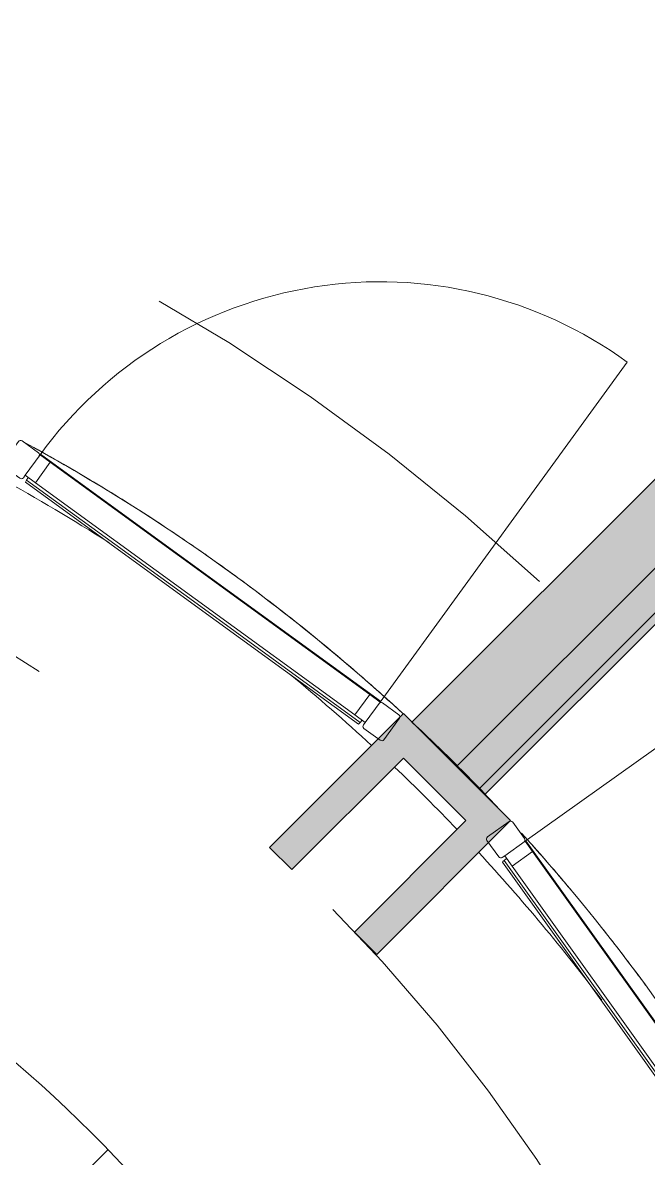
# Model space of a CAD drawing. Header units: metres. Extents: x -227.9 to -140, y 37.9 to 92.1.
# Drawn here: x -182.112 to -181.121, y 75.114 to 76.914 of the extents above; entities that cross this region are included whole.
import ezdxf

# ---------------------------------------------------------------- set-up
doc = ezdxf.new("R2010")
doc.units = ezdxf.units.M
doc.linetypes.add('JIS_02_0.7', pattern=[1.35, 0.75, -0.6])
for name, color, linetype, lineweight in [('A-COLS', 7, 'Continuous', 5), ('A-DOOR', 7, 'Continuous', 5), ('A-FLOR', 7, 'Continuous', 5), ('A-FLOR-PATT', 7, 'Continuous', 5), ('A-GLAZ-CWMG', 7, 'Continuous', 5), ('A-ROOF', 7, 'Continuous', 5), ('A-WALL', 7, 'Continuous', 5), ('I-WALL', 7, 'Continuous', 5)]:
    doc.layers.add(name, color=color, linetype=linetype, lineweight=lineweight)
doc.layers.add('A-DETL', color=94, linetype='Continuous', lineweight=5, true_color=0x00a600)

# ---------------------------------------------------------------- blocks, each defined once
blk = doc.blocks.new('LAG-C1030-PORTES-VITRINE DE MAGASIN-13PR_08_01 - LAG-C1030-PORTES-VITRINE DE MAGASIN-13PR_08_01-12349551-MUC-LAG-PRO-PLA-ARC-TZN-N02-AG02Ec-Cote')
at = {"layer": 'A-DOOR', "color": 9, "lineweight": 9, "true_color": 0xc0c0c0}
for p, q in [((-0.3334860101842263, 0.0399999999999968), (-0.3134860101842264, 0.0399999999999968)), ((-0.3334860101842263, -5e-16), (-0.3334860101842263, 0.0399999999999968)), ((-0.3134860101842264, 0.0399999999999968), (-0.3134860101842264, -5e-16)), ((0.3134860101842263, 0.0399999999999968), (0.3334860101842263, 0.0399999999999968)), ((0.3134860101842263, -5e-16), (0.3134860101842263, 0.0399999999999968)), ((0.3334860101842263, 0.0399999999999968), (0.3334860101842263, -5e-16)), ((-0.3134860101842264, -5e-16), (-0.3334860101842263, -5e-16)), ((0.3334860101842263, -5e-16), (0.3134860101842263, -5e-16))]:
    blk.add_line(p, q, dxfattribs=at)
at = {"layer": 'A-DOOR', "color": 9, "true_color": 0xc0c0c0}
for p, q in [((0.3134860101842263, 0.0399999999999968), (-0.3134860101842263, 0.0399999999999968)), ((-0.3134860101842264, -5e-16), (0.3134860101842263, -5e-16))]:
    blk.add_line(p, q, dxfattribs=at)
at = {"layer": 'A-DOOR'}
blk.add_line((0.3334860101842261, -4.5e-15), (0.3334860101842261, -0.6669720203684562), dxfattribs=at)
blk.add_arc((0.3334860101842261, -3.5e-15), 0.6669720203684532, 180.0000000000004, 270.0000000000001, dxfattribs=at)
blk = doc.blocks.new('Rectangulaire Meneau - LAG-B2010-MENEAU-40x50_50-11581982-MUC-LAG-PRO-PLA-ARC-TZN-N02-AG02Ec-Cote')
at = {"layer": 'A-GLAZ-CWMG'}
for p, q in [((-180.9276460419392, 75.07410658662526), (-181.121221431219, 75.34548736746518)), ((-181.1212214312188, 75.3454873674651), (-180.927646041939, 75.07410658662518)), ((-181.1619271098744, 75.3164520851315), (-180.9718682654222, 75.05000128369004)), ((-181.1619271098743, 75.3164520851314), (-180.9718682654221, 75.05000128368995)), ((-181.1586706555957, 75.31877490770819), (-180.9683304875585, 75.05192970791654)), ((-180.9286822330548, 75.07354176426263), (-180.927646041939, 75.07410658662518)), ((-180.9683304875585, 75.05192970791654), (-180.9641293981, 75.0542196998274))]:
    blk.add_line(p, q, dxfattribs=at)
at = {"layer": 'A-GLAZ-CWMG', "flags": 128}
blk.add_lwpolyline([(-180.9718682654221, 75.05000128368995), (-180.9708320742762, 75.05056610606891), (-180.9683304875585, 75.05192970791654)], dxfattribs=at)
blk = doc.blocks.new('Rectangulaire Meneau - LAG-B2010-MENEAU-40x50_50-11581983-MUC-LAG-PRO-PLA-ARC-TZN-N02-AG02Ec-Cote')
at = {"layer": 'A-GLAZ-CWMG'}
for p, q in [((-181.3147968204987, 75.61686814830502), (-181.3156682160786, 75.61607229274462)), ((-181.1212214312191, 75.34548736746521), (-181.3147968204989, 75.61686814830512)), ((-181.3147968204987, 75.61686814830502), (-181.1212214312188, 75.34548736746511)), ((-181.3519859543267, 75.58290288657297), (-181.1619271098745, 75.31645208513152)), ((-181.3519859543264, 75.58290288657285), (-181.1619271098743, 75.31645208513142)), ((-181.345477874229, 75.58884679064198), (-181.3490108236329, 75.58562010749984)), ((-181.3490108236329, 75.58562010749984), (-181.1586706555957, 75.3187749077082))]:
    blk.add_line(p, q, dxfattribs=at)
at = {"layer": 'A-GLAZ-CWMG', "flags": 128}
blk.add_lwpolyline([(-181.3490108236329, 75.58562010749984), (-181.3511145587212, 75.5836987421564), (-181.3519859543264, 75.58290288657285)], dxfattribs=at)
blk = doc.blocks.new('Rectangulaire Meneau - LAG-B2010-MENEAU-40x50-V124-MUC-LAG-PRO-PLA-ARC-TZN-N02-AG02Ec-Cote')
at = {"layer": 'A-GLAZ-CWMG', "lineweight": 13}
for p, q in [((-0.0360000002173622, 0.0012500237677247), (-0.003999999782698, 0.0012500237677247)), ((-3.47e-14, -0.0027499760149386), (-3.47e-14, -0.0447499752832921)), ((-0.0400000000000256, -0.0447499752832747), (-0.0400000000000256, -0.0400000000000147)), ((-0.0039999998989546, -0.0487499751822466), (-0.0360000001011056, -0.048749975182212))]:
    blk.add_line(p, q, dxfattribs=at)
for centre, radius, start, end in [((-0.036000000217322, -0.0027499760149694), 0.003999999782678, 89.99999999999976, 179.9999999999591), ((-0.0039999997826781, -0.0027499760149694), 0.0039999997826781, 4.1996e-11, 90.00000000000033), ((-0.0360000001010698, -0.044749975283304), 0.0039999998989303, 179.9999999999591, 270.0000000000002), ((-0.0039999998989303, -0.044749975283304), 0.0039999998989302, 269.9999999999997, 4.16017e-11)]:
    blk.add_arc(centre, radius, start, end, dxfattribs=at)
blk = doc.blocks.new('LAG-C1030-PORTES-VITRINE DE MAGASIN-13PR_08_01 - LAG-C1030-PORTES-VITRINE DE MAGASIN-13PR_08_01-12349552-MUC-LAG-PRO-PLA-ARC-TZN-N02-AG02Ec-Cote')
at = {"layer": 'A-DOOR'}
blk.add_line((0.3330530250146216, 4.6e-15), (0.3330530250146216, 0.6661060500292466), dxfattribs=at)
at = {"layer": 'A-DOOR', "color": 9, "lineweight": 9, "true_color": 0xc0c0c0}
for p, q in [((-0.3130530250146217, 5e-16), (-0.3330530250146216, 5e-16)), ((-0.3330530250146216, 5e-16), (-0.3330530250146216, -0.0399999999999968)), ((-0.3130530250146217, -0.0399999999999968), (-0.3130530250146217, 5e-16)), ((0.3330530250146216, 5e-16), (0.3130530250146216, 5e-16)), ((0.3130530250146216, 5e-16), (0.3130530250146216, -0.0399999999999968)), ((0.3330530250146216, -0.0399999999999968), (0.3330530250146216, 5e-16)), ((-0.3330530250146216, -0.0399999999999968), (-0.3130530250146217, -0.0399999999999968)), ((0.3130530250146216, -0.0399999999999968), (0.3330530250146216, -0.0399999999999968))]:
    blk.add_line(p, q, dxfattribs=at)
at = {"layer": 'A-DOOR', "color": 9, "true_color": 0xc0c0c0}
for p, q in [((-0.3130530250146217, 5e-16), (0.3130530250146215, 5e-16)), ((0.3130530250146216, -0.0399999999999968), (-0.3130530250146216, -0.0399999999999968))]:
    blk.add_line(p, q, dxfattribs=at)
at = {"layer": 'A-DOOR'}
blk.add_arc((0.3330530250146216, 3.5e-15), 0.6661060500292427, 89.99999999999955, 179.9999999999996, dxfattribs=at)
blk = doc.blocks.new('Rectangulaire Meneau - LAG-B2010-MENEAU-40x50_50-11582009-MUC-LAG-PRO-PLA-ARC-TZN-N02-AG02Ec-Cote')
at = {"layer": 'A-GLAZ-CWMG'}
for p, q in [((-182.0837765759115, 76.22943091758701), (-182.0843378529026, 76.22839048361867)), ((-181.8145697374137, 76.03366777255654), (-182.0837765759117, 76.2294309175871)), ((-181.8145697374135, 76.03366777255647), (-182.0837765759115, 76.22943091758701)), ((-182.1077305706511, 76.1850276190384), (-181.8439759984062, 75.99322927963905)), ((-181.843975998406, 75.99322927963898), (-182.1077305706509, 76.18502761903834)), ((-182.1035386333732, 76.19279817440774), (-182.10581425108, 76.18857988290708)), ((-181.8416234975366, 75.99646435905859), (-182.10581425108, 76.18857988290708))]:
    blk.add_line(p, q, dxfattribs=at)
at = {"layer": 'A-GLAZ-CWMG', "flags": 128}
blk.add_lwpolyline([(-182.10581425108, 76.18857988290708), (-182.1071692936435, 76.1860680530369), (-182.1077305706509, 76.18502761903834)], dxfattribs=at)
blk = doc.blocks.new('Rectangulaire Meneau - LAG-B2010-MENEAU-40x50_50-11582010-MUC-LAG-PRO-PLA-ARC-TZN-N02-AG02Ec-Cote')
at = {"layer": 'A-GLAZ-CWMG'}
for p, q in [((-181.5453628989158, 75.83790462752599), (-181.8145697374137, 76.03366777255654)), ((-181.5453628989155, 75.8379046275259), (-181.8145697374135, 76.03366777255647)), ((-181.5774327439933, 75.80434883521006), (-181.8416234975366, 75.99646435905856)), ((-181.8439759984062, 75.99322927963905), (-181.5802214261612, 75.80143094023968)), ((-181.580221426161, 75.80143094023958), (-181.843975998406, 75.99322927963895)), ((-181.5461796849882, 75.8370499959007), (-181.5453628989155, 75.8379046275259)), ((-181.5774327439933, 75.80434883521006), (-181.5741212010672, 75.80781381754485))]:
    blk.add_line(p, q, dxfattribs=at)
at = {"layer": 'A-GLAZ-CWMG', "flags": 128}
blk.add_lwpolyline([(-181.580221426161, 75.80143094023958), (-181.5794046400647, 75.80228557188966), (-181.5774327439933, 75.80434883521006)], dxfattribs=at)
blk = doc.blocks.new('Rectangulaire Meneau - LAG-B2010-MENEAU-40x50-V130-MUC-LAG-PRO-PLA-ARC-TZN-N02-AG02Ec-Cote')
at = {"layer": 'A-GLAZ-CWMG', "lineweight": 13}
for p, q in [((-0.0399999999999524, 0.0399999999999828), (-0.0399999999999563, 0.0447499752832747)), ((-0.0360000001010363, 0.0487499751822207), (-0.0039999998988506, 0.048749975182212)), ((0, 0.0447499752833094), (3.47e-14, 0.0027499760149646)), ((-0.0039999997826287, -0.0012500237677334), (-0.0360000002172929, -0.0012500237677161))]:
    blk.add_line(p, q, dxfattribs=at)
for centre, radius, start, end in [((-0.0360000001010698, 0.0447499752833011), 0.0039999998989302, 90.0000000000003, 179.9999999999999), ((-0.0039999998989303, 0.0447499752833011), 0.0039999998989303, 359.9999999999992, 89.99999999999994), ((-0.036000000217322, 0.0027499760149665), 0.0039999997826781, 180.0000000000002, 269.9999999999991), ((-0.0039999997826781, 0.0027499760149665), 0.0039999997826781, 269.9999999999993, 359.9999999999996)]:
    blk.add_arc(centre, radius, start, end, dxfattribs=at)
blk = doc.blocks.new('Rectangulaire Meneau - LAG-B2010-MENEAU-40x50-V131-MUC-LAG-PRO-PLA-ARC-TZN-N02-AG02Ec-Cote')
at = {"layer": 'A-GLAZ-CWMG', "lineweight": 13}
for p, q in [((-0.0400000000000602, 0.0447499752832661), (-0.0400000000000563, 0.039999999999949)), ((-0.0039999998989546, 0.0487499751822033), (-0.0360000001011056, 0.048749975182212)), ((0, 0.0027499760149646), (-6.93e-14, 0.0447499752832834)), ((-0.0360000002173622, -0.0012500237677074), (-0.003999999782698, -0.0012500237677247))]:
    blk.add_line(p, q, dxfattribs=at)
for centre, radius, start, end in [((-0.0360000001010682, 0.0447499752833011), 0.0039999998989302, 90.00000000002235, 179.9999999999998), ((-0.0039999998989287, 0.0447499752833011), 0.0039999998989303, 1.781e-13, 90.00000000002277), ((-0.0360000002173204, 0.0027499760149665), 0.0039999997826781, 179.9999999999999, 269.9999999999769), ((-0.0039999997826765, 0.0027499760149665), 0.0039999997826781, 269.9999999999764, 1.527e-13)]:
    blk.add_arc(centre, radius, start, end, dxfattribs=at)

msp = doc.modelspace()

# ---------------------------------------------------------------- hatches: boundary and pattern name
at = {"layer": 'A-COLS', "true_color": 0x808080}
msp.add_hatch(color=8, dxfattribs=at).paths.add_polyline_path([(-181.5512565665351, 75.43668947387638), (-181.3391245321788, 75.64882150823205), (-181.5088301596633, 75.81852713571706), (-181.7209621940196, 75.6063951013614), (-181.6856068549603, 75.57103976230202), (-181.5088301596634, 75.7478164575984), (-181.4098352102975, 75.64882150823216), (-181.5866119055943, 75.47204481293578)])
at = {"layer": 'A-FLOR-PATT', "lineweight": 9}
h = msp.add_hatch(dxfattribs=at)
h.set_pattern_fill('FP_7', color=256, style=0, pattern_type=2)
h.set_pattern_definition([(45, (0, 0), (-0.1414213562373095, 0.1414213562373095), [])])
h.paths.add_polyline_path([(-181.3591321277511, 72.73874328793347), (-181.3596934706826, 73.61351999531641), (-181.3669741165909, 73.77792620102097), (-181.3865428805655, 73.94141298071911), (-181.4183105499224, 74.1030660498361), (-181.4605743644905, 74.25756005122075), (-181.5153643264039, 74.4117901333742), (-181.5814898019641, 74.56155596510615), (-181.6585901878901, 74.70601999513497), (-181.7462427193247, 74.84437432200463), (-181.8439649631252, 74.97584521219758), (-181.9512176246773, 75.0996974271663), (-182.0674076583882, 75.21523833508557), (-182.1918916703803, 75.32182178433057), (-182.3239796019811, 75.41885171701888), (-182.4629386863774, 75.50578550240785), (-182.6079976844598, 75.58213697150603), (-182.7583514507759, 75.64747913592714), (-182.9131660452766, 75.70144657578255), (-183.0715853697997, 75.74373748325732), (-183.2327456586917, 75.77411535044212), (-183.3959058309573, 75.7924102919812), (-183.56530924077, 75.79851778909836), (-203.5941325448149, 75.7979565286975), (-203.7574177993013, 75.79080234968868), (-203.9197898964099, 75.77153045844146), (-204.0803407855095, 75.74023432258032), (-204.2381726009028, 75.69707632426389), (-204.3924026830555, 75.64228655290898), (-204.5421685147868, 75.57616128078949), (-204.6866325448149, 75.49906111508417), (-204.824986871684, 75.41140882563451), (-204.9564577618763, 75.31368685215361), (-205.0803099768444, 75.20643449819099), (-205.1958508847631, 75.09024482190569), (-205.3024343340076, 74.96576123552718), (-205.3404653056388, 74.91423109882905), (-205.0663829948443, 73.9007086879604), (-205.0329956117382, 74.03698874613488), (-204.9891218411029, 74.164884149374), (-204.9326519096314, 74.29054504852982), (-204.8648911123775, 74.41049499264221), (-204.7864110346969, 74.52372216316358), (-204.6978736827187, 74.62927145042669), (-204.6000258990993, 74.72625251031884), (-204.4936930631504, 74.8138472746379), (-204.3797721284839, 74.89131685177463), (-204.2592240569035, 74.95800775951534), (-204.1330657123651, 75.01335743738616), (-204.0023612833843, 75.05689899204174), (-203.8682133062436, 75.08826513566964), (-203.7317533647247, 75.1071912841875), (-203.5941325448149, 75.11351778909984), (-183.5441321277341, 75.11351778906344), (-183.4133985136125, 75.10780983620104), (-183.2836598612334, 75.09072941858167), (-183.1559035600799, 75.06240652849688), (-183.031101912745, 75.02305672024205), (-182.9102047351223, 74.97297946961804), (-182.7941321277332, 74.91255589473958), (-182.6817631142699, 74.84070785679053), (-182.5799507132032, 74.76258445374106), (-182.4834719559532, 74.67417796084219), (-182.3913073126056, 74.572801486572), (-182.3154040612994, 74.47388244358851), (-182.2450940220564, 74.3635177890617), (-182.1846704471782, 74.24744518167253), (-182.1345931965543, 74.12654800404971), (-182.0952433882997, 74.00174635671482), (-182.0669204982151, 73.87399005556124), (-182.0498400805961, 73.74425140318209), (-182.0441321277339, 73.61351778906047), (-182.0441321277357, 72.73874328793347), (-181.6067507554228, 72.73874328793347)])
at = {"layer": 'I-WALL', "true_color": 0xaaaaaa}
for points in [[(-181.4235102293535, 75.73553855402031), (-180.5455287881345, 76.61351999523933), (-180.6869501443718, 76.61351999523933), (-181.4954230371308, 75.80504710248032), (-181.459176952316, 75.77059252906724)], [(-181.388437898176, 75.69990020707918), (-180.5748181100158, 76.51351999523934), (-180.6455287881345, 76.51351999523934), (-181.4235102293535, 75.73553855402031), (-181.4058998135409, 75.71779245151592)], [(-181.3794156367611, 75.69053769218323), (-180.606433333705, 76.46351999523932), (-180.6248181100158, 76.46351999523932), (-181.388437898176, 75.69990020707918), (-181.3839216952319, 75.69522383753208)]]:
    msp.add_hatch(color=253, dxfattribs=at).paths.add_polyline_path(points)

# ---------------------------------------------------------------- linework, layer by layer
at = {"layer": 'A-COLS', "lineweight": 13}
for p, q in [((-181.5088301596631, 75.81852713571698), (-181.7209621940193, 75.60639510136131)), ((-181.3391245321786, 75.64882150823196), (-181.5088301596631, 75.81852713571698)), ((-181.6856068549601, 75.57103976230194), (-181.5088301596632, 75.74781645759832)), ((-181.5088301596632, 75.74781645759832), (-181.4098352102973, 75.64882150823206)), ((-181.4098352102973, 75.64882150823206), (-181.5866119055941, 75.47204481293568)), ((-181.5512565665349, 75.43668947387629), (-181.3391245321786, 75.64882150823196)), ((-181.7209621940193, 75.60639510136131), (-181.6856068549601, 75.57103976230194)), ((-181.5866119055941, 75.47204481293568), (-181.5512565665349, 75.43668947387629))]:
    msp.add_line(p, q, dxfattribs=at)
at = {"layer": 'A-DETL', "color": 9, "linetype": 'JIS_02_0.7', "lineweight": 9, "true_color": 0xc0c0c0}
msp.add_arc((-183.5441321277346, 73.61035233716025), 3.303167658009101, 47.04865777936942, 90.00000000000048, dxfattribs=at)
at = {"layer": 'A-DETL', "color": 7, "linetype": 'JIS_02_0.7'}
msp.add_arc((-183.5441321277345, 73.6135199951328), 2.700000000000216, 359.9999999998941, 89.9999999999994, dxfattribs=at)
at = {"layer": 'A-FLOR', "lineweight": 9}
for radius, start, end in [(2.999999999789209, 47.29317523370061, 61.40020141322477), (2.99999999978921, 43.14878385222558, 46.76326102602895), (2.99999999978925, 28.641951731071, 42.20823244531417)]:
    msp.add_arc((-183.5441321279132, 73.61351999531632), radius, start, end, dxfattribs=at)
at = {"layer": 'A-FLOR'}
for centre, radius, start, end in [((-183.5441321277345, 73.61369886178312), 3.000000000000186, 60.23930317953304, 61.3980806491992), ((-183.5441321277345, 73.61369886178312), 3.000000000000209, 56.59409817627821, 58.64983251249412), ((-183.5441321277345, 73.61369886178312), 3.000000000000202, 52.94653627461843, 55.00860401803634), ((-183.5441321277345, 73.61369886178312), 3.000000000000223, 49.29579302792999, 51.36867065188919), ((-183.5441321277345, 73.61369886178312), 3.000000000000216, 47.29058694323921, 47.72969270184481), ((-183.5441321277345, 73.61351778906177), 3.000000000000213, 43.51083193827554, 43.81559561450457), ((-183.5441321277345, 73.61351778906177), 3.000000000000205, 39.88488706373198, 40.54723391863116), ((-183.5441321277345, 73.61351778906177), 3.000000000000195, 36.25895081363698, 36.86343647513017)]:
    msp.add_arc(centre, radius, start, end, dxfattribs=at)
at = {"layer": 'A-ROOF'}
for centre, radius, start, end in [((-183.5941671894811, 73.56351779014808), 3.000000000000219, 57.35497185861033, 64.98409305699973), ((-183.5941671894811, 73.56351779014808), 3.00000000000021, 47.29273056580324, 50.55407125084673), ((-183.5591321277308, 73.59851778909803), 2.20000000000021, 359.9999999998942, 90.00000000000038), ((-183.5941671894811, 73.56351779014808), 3.000000000000248, 43.66242860074909, 46.33667151831267), ((-183.5941671894811, 73.56351779014808), 3.000000000000235, 36.88787789762417, 42.7063677740376)]:
    msp.add_arc(centre, radius, start, end, dxfattribs=at)
at = {"layer": 'A-WALL'}
for p, q in [((-180.6455287881343, 76.51351999523924), (-181.4235102293533, 75.73553855402022)), ((-180.6248181100156, 76.46351999523925), (-181.3884378981758, 75.6999002070791))]:
    msp.add_line(p, q, dxfattribs=at)
for radius, start, end in [(3.000291999412378, 58.55427373499223, 60.38975904152898), (3.000291999412358, 54.90045068017432, 56.72078076450769), (3.000291999412377, 51.24528965727343, 53.05120513146323), (3.000291999412354, 47.58899980335502, 49.3809319809592), (3.000291999412341, 44.68960932753104, 45.70982642536583), (3.000291999412372, 43.93174607254757, 44.62826756972685), (3.000291999412382, 40.27366084222134, 42.03770363222376), (3.000291999412337, 36.61485205998026, 38.364304932542)]:
    msp.add_arc((-183.5444241264539, 73.61344626949538), radius, start, end, dxfattribs=at)
at = {"layer": 'I-WALL', "lineweight": 13}
for p, q in [((-180.6869501443716, 76.61351999523924), (-181.4954230371306, 75.80504710248024)), ((-181.3794156367609, 75.69053769218313), (-180.6194333337048, 76.45051999523925))]:
    msp.add_line(p, q, dxfattribs=at)
msp.add_arc((-183.5441321277344, 73.61351999516954), 3.000000000000042, 43.81556581521787, 46.92908530622022, dxfattribs=at)

# ---------------------------------------------------------------- block references
at = {"layer": 'A-DOOR', "color": 9, "true_color": 0xc0c0c0}
for name, p, rotation in [('LAG-C1030-PORTES-VITRINE DE MAGASIN-13PR_08_01 - LAG-C1030-PORTES-VITRINE DE MAGASIN-13PR_08_01-12349552-MUC-LAG-PRO-PLA-ARC-TZN-N02-AG02Ec-Cote', (-181.8153049079322, 76.0326567909897), 323.9759184427592), ('LAG-C1030-PORTES-VITRINE DE MAGASIN-13PR_08_01 - LAG-C1030-PORTES-VITRINE DE MAGASIN-13PR_08_01-12349551-MUC-LAG-PRO-PLA-ARC-TZN-N02-AG02Ec-Cote', (-181.1222390925562, 75.34476147158945), 125.5001902429543)]:
    msp.add_blockref(name, p, dxfattribs=dict(at, rotation=rotation))
at = {"layer": 'A-GLAZ-CWMG', "rotation": 143.9759184427592}
msp.add_blockref('Rectangulaire Meneau - LAG-B2010-MENEAU-40x50-V131-MUC-LAG-PRO-PLA-ARC-TZN-N02-AG02Ec-Cote', (-182.1170189564666, 76.25205868794946), dxfattribs=at)
at = {"layer": 'A-GLAZ-CWMG'}
for name in ['Rectangulaire Meneau - LAG-B2010-MENEAU-40x50_50-11582009-MUC-LAG-PRO-PLA-ARC-TZN-N02-AG02Ec-Cote', 'Rectangulaire Meneau - LAG-B2010-MENEAU-40x50_50-11582010-MUC-LAG-PRO-PLA-ARC-TZN-N02-AG02Ec-Cote', 'Rectangulaire Meneau - LAG-B2010-MENEAU-40x50_50-11581983-MUC-LAG-PRO-PLA-ARC-TZN-N02-AG02Ec-Cote', 'Rectangulaire Meneau - LAG-B2010-MENEAU-40x50_50-11581982-MUC-LAG-PRO-PLA-ARC-TZN-N02-AG02Ec-Cote']:
    msp.add_blockref(name, (0, 0), dxfattribs=at)
at = {"layer": 'A-GLAZ-CWMG', "extrusion": (0, 0, -1)}
for name, p, rotation in [('Rectangulaire Meneau - LAG-B2010-MENEAU-40x50-V130-MUC-LAG-PRO-PLA-ARC-TZN-N02-AG02Ec-Cote', (181.5135908593978, 75.81325489402992), 216.0240815572408), ('Rectangulaire Meneau - LAG-B2010-MENEAU-40x50-V124-MUC-LAG-PRO-PLA-ARC-TZN-N02-AG02Ec-Cote', (181.3391245321787, 75.64882150823206), 54.4998097570457)]:
    msp.add_blockref(name, p, dxfattribs=dict(at, rotation=rotation))

doc.saveas('drawing.dxf')
